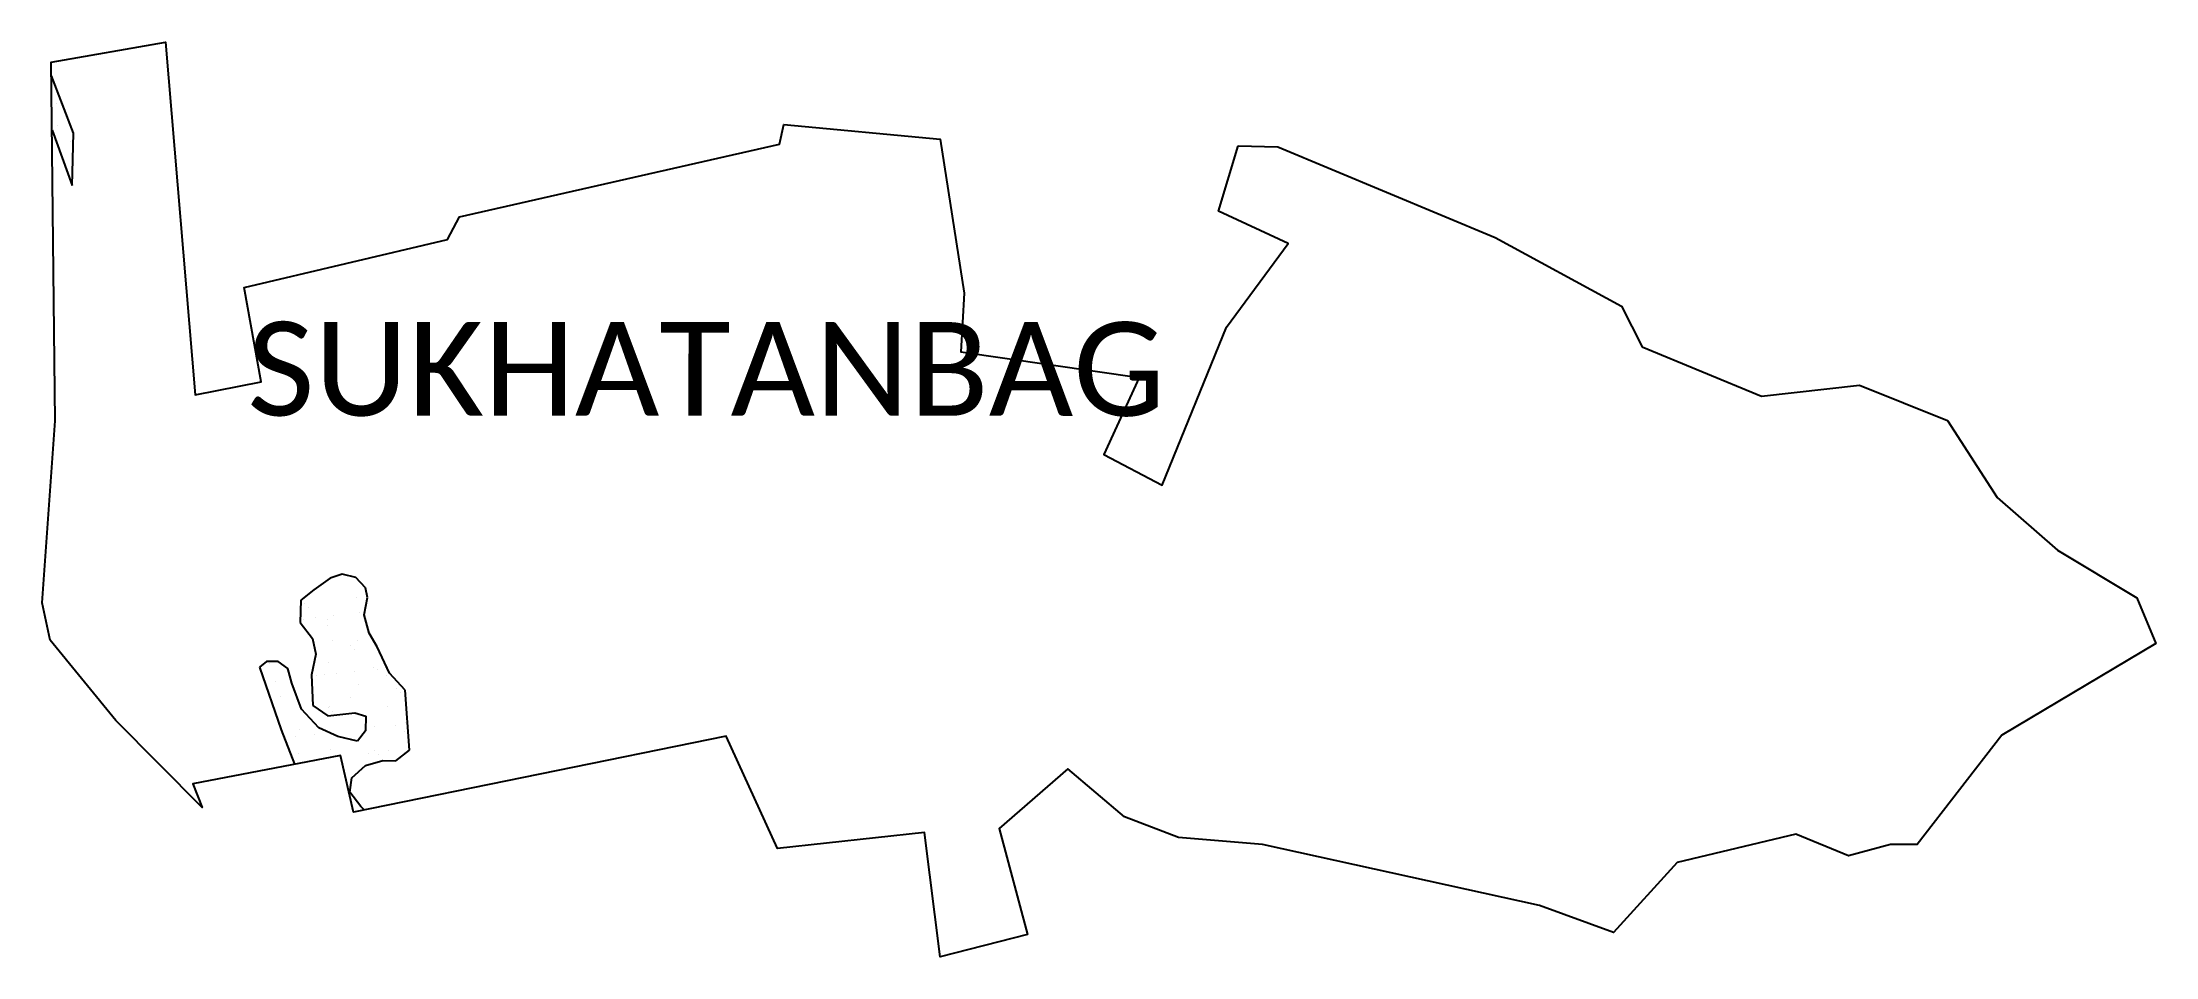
# Model space of a CAD drawing. Header units: metres. Extents: x 353677 to 355552, y 1750467 to 1751277.
import ezdxf

# ---------------------------------------------------------------- set-up
doc = ezdxf.new("R2010")
doc.units = ezdxf.units.M
doc.layers.add('SAND DUNES', color=42, linetype='Continuous')
doc.layers.add('VILLAGE NAME', color=250, linetype='Continuous')

msp = doc.modelspace()

# ---------------------------------------------------------------- linework, layer by layer
at = {"color": 3}
for points in [[(354773, 1751184.6), (354965.8, 1751104.4), (355077.7, 1751043.4), (355096.3, 1751007.3), (355202.2, 1750963.7), (355289.1, 1750973.4), (355367.2, 1750942), (355411.2, 1750873.7), (355464.7, 1750827.1), (355535.1, 1750784.6), (355551.8, 1750744.3), (355415.4, 1750663.1), (355340.2, 1750565.9), (355316.6, 1750566), (355279.2, 1750556.1), (355232.4, 1750575.3), (355127.3, 1750550), (355070.7, 1750488), (355005.2, 1750512), (354759.4, 1750566.1), (354684.7, 1750572.2), (354637, 1750590.6), (354586.5, 1750633), (354525.7, 1750580.1), (354550.7, 1750486.1), (354473.3, 1750466.5), (354459.5, 1750576.5), (354329, 1750562.5), (354283.3, 1750662), (353952.9, 1750594.8), (353941.3, 1750644.9), (353810.3, 1750619.8), (353818.4, 1750598.8), (353741.9, 1750676.1), (353683.6, 1750747.2), (353676.6, 1750780.4), (353688.2, 1750941.6), (353684.6, 1751259.7), (353785.9, 1751277.4), (353812.4, 1750964.8), (353870.8, 1750976.3), (353855.7, 1751059.9), (354036.1, 1751102.6), (354046.8, 1751122.7), (354330.9, 1751186.9), (354334.7, 1751204.4), (354473.3, 1751191.4), (354494.5, 1751055), (354491.7, 1751003), (354649.9, 1750980.2), (354618.5, 1750911.7), (354670.2, 1750884.6), (354727.4, 1751024.7), (354782.2, 1751098.8), (354720.2, 1751127.6), (354737.8, 1751185.5)], [(354737.8, 1751185.5), (354773, 1751184.6)]]:
    msp.add_lwpolyline(points, dxfattribs=at)
at = {"layer": 'SAND DUNES'}
for p, q in [((353704.3, 1751196.7), (353684.8, 1751247.5)), ((353685.3, 1751199.4), (353703.3, 1751150.5)), ((353703.3, 1751150.5), (353704.3, 1751196.7)), ((353932.1, 1750802.2), (353917.7, 1750791.9)), ((353942.7, 1750805.8), (353932.1, 1750802.2)), ((353954.8, 1750802.9), (353942.7, 1750805.8)), ((353963.5, 1750793.6), (353954.8, 1750802.9)), ((353906.1, 1750782.7), (353905.5, 1750762.8)), ((353917.7, 1750791.9), (353906.1, 1750782.7)), ((353962.4, 1750769.8), (353965.1, 1750785.1)), ((353965.1, 1750785.1), (353963.5, 1750793.6)), ((353905.5, 1750762.8), (353916.5, 1750748.8)), ((353966.8, 1750753.4), (353962.4, 1750769.8)), ((353916.5, 1750748.8), (353919.4, 1750734.8)), ((353973.7, 1750741.4), (353966.8, 1750753.4)), ((353984.7, 1750717.9), (353973.7, 1750741.4)), ((353875.7, 1750728.3), (353869.3, 1750723.3)), ((353869.3, 1750723.3), (353888.7, 1750667.8)), ((353886, 1750728.3), (353875.7, 1750728.3)), ((353894.5, 1750722.1), (353886, 1750728.3)), ((353898.1, 1750709.2), (353894.5, 1750722.1)), ((353919.4, 1750734.8), (353915.4, 1750716.5)), ((353906.8, 1750686.1), (353898.1, 1750709.2)), ((353915.4, 1750716.5), (353916.6, 1750689.3)), ((353998.7, 1750703), (353984.7, 1750717.9)), ((354002.5, 1750649.6), (353998.7, 1750703)), ((353922.1, 1750669.4), (353906.8, 1750686.1)), ((353916.6, 1750689.3), (353930, 1750680)), ((353930, 1750680), (353954.1, 1750682.8)), ((353954.1, 1750682.8), (353963.7, 1750679.8)), ((353888.7, 1750667.8), (353900.4, 1750637.1)), ((353939, 1750661.7), (353922.1, 1750669.4)), ((353963.3, 1750666.9), (353956.4, 1750657.7)), ((353963.7, 1750679.8), (353963.3, 1750666.9)), ((353956.4, 1750657.7), (353939, 1750661.7)), ((353990.3, 1750640.2), (354002.5, 1750649.6)), ((353951.3, 1750625), (353963.5, 1750636)), ((353963.5, 1750636), (353978.9, 1750640.5)), ((353978.9, 1750640.5), (353990.3, 1750640.2)), ((353949.4, 1750612.3), (353951.3, 1750625)), ((353959.2, 1750599.8), (353949.4, 1750612.3)), ((353962.2, 1750596.7), (353959.2, 1750599.8))]:
    msp.add_line(p, q, dxfattribs=at)
at = {"layer": 'SAND DUNES', "linetype": 'Continuous'}
for p, q in [((353689.7, 1751223.1), (353689.7, 1751223.1)), ((353690.4, 1751203.7), (353690.4, 1751203.7)), ((353700.8, 1751205.1), (353700.8, 1751205.1)), ((353702, 1751189.7), (353702, 1751189.7)), ((353909.1, 1750780), (353909.1, 1750780)), ((353912.7, 1750776.6), (353912.7, 1750776.6)), ((353955.2, 1750785.2), (353955.2, 1750785.2)), ((353908.6, 1750765.8), (353908.6, 1750765.8)), ((353919.1, 1750767.2), (353919.1, 1750767.2)), ((353929.3, 1750765.5), (353929.3, 1750765.5)), ((353930.1, 1750760.6), (353930.1, 1750760.6)), ((353935.3, 1750769.3), (353935.3, 1750769.3)), ((353958.1, 1750771.6), (353958.1, 1750771.6)), ((353962.5, 1750772.7), (353962.5, 1750772.7)), ((353934.5, 1750746.9), (353934.5, 1750746.9)), ((353949.9, 1750742.3), (353949.9, 1750742.3)), ((353953.6, 1750738.9), (353953.6, 1750738.9)), ((353956.3, 1750746.7), (353956.3, 1750746.7)), ((353878.1, 1750726.5), (353878.1, 1750726.5)), ((353889.7, 1750725), (353889.7, 1750725)), ((353893.4, 1750721.6), (353893.4, 1750721.6)), ((353930.4, 1750727), (353930.4, 1750727)), ((353953.6, 1750719.8), (353953.6, 1750719.8)), ((353970.9, 1750722.9), (353970.9, 1750722.9)), ((353974, 1750721.5), (353974, 1750721.5)), ((353980.8, 1750723.3), (353980.8, 1750723.3)), ((353883.5, 1750710.9), (353883.5, 1750710.9)), ((353920.2, 1750716.2), (353920.2, 1750716.2)), ((353926.9, 1750716.4), (353926.9, 1750716.4)), ((353937.3, 1750717.8), (353937.3, 1750717.8)), ((353957.4, 1750708.1), (353957.4, 1750708.1)), ((353982.4, 1750716.1), (353982.4, 1750716.1)), ((353990.8, 1750704.6), (353990.8, 1750704.6)), ((353994.4, 1750701.2), (353994.4, 1750701.2)), ((353888.2, 1750696.9), (353888.2, 1750696.9)), ((353930.6, 1750687.3), (353930.6, 1750687.3)), ((353931.6, 1750688.4), (353931.6, 1750688.4)), ((353934.3, 1750683.9), (353934.3, 1750683.9)), ((353950.5, 1750696.7), (353950.5, 1750696.7)), ((353982.7, 1750688), (353982.7, 1750688)), ((353904.5, 1750667.8), (353904.5, 1750667.8)), ((353918, 1750663.5), (353918, 1750663.5)), ((353971.8, 1750670.4), (353971.8, 1750670.4)), ((353990, 1750671.3), (353990, 1750671.3)), ((353998.4, 1750665.9), (353998.4, 1750665.9)), ((353999, 1750673.9), (353999, 1750673.9)), ((353901.7, 1750661.4), (353901.7, 1750661.4)), ((353904.1, 1750646.7), (353904.1, 1750646.7)), ((353932.7, 1750649.9), (353932.7, 1750649.9)), ((353966.4, 1750646.6), (353966.4, 1750646.6)), ((353971.4, 1750649.5), (353971.4, 1750649.5)), ((353975.1, 1750646.2), (353975.1, 1750646.2)), ((353983.8, 1750649.5), (353983.8, 1750649.5))]:
    msp.add_line(p, q, dxfattribs=at)

# ---------------------------------------------------------------- texts
at = {"layer": 'VILLAGE NAME', "insert": (353858.6, 1751029.5), "char_height": 83.12, "attachment_point": 1, "rotation": 359.9793}
msp.add_mtext_dynamic_manual_height_columns('{\\fCalibri|b0|i0|c0|p34;SUKHATANBAG}', width=820.213, gutter_width=415.6, heights=[0], dxfattribs=at)

doc.saveas('drawing.dxf')
